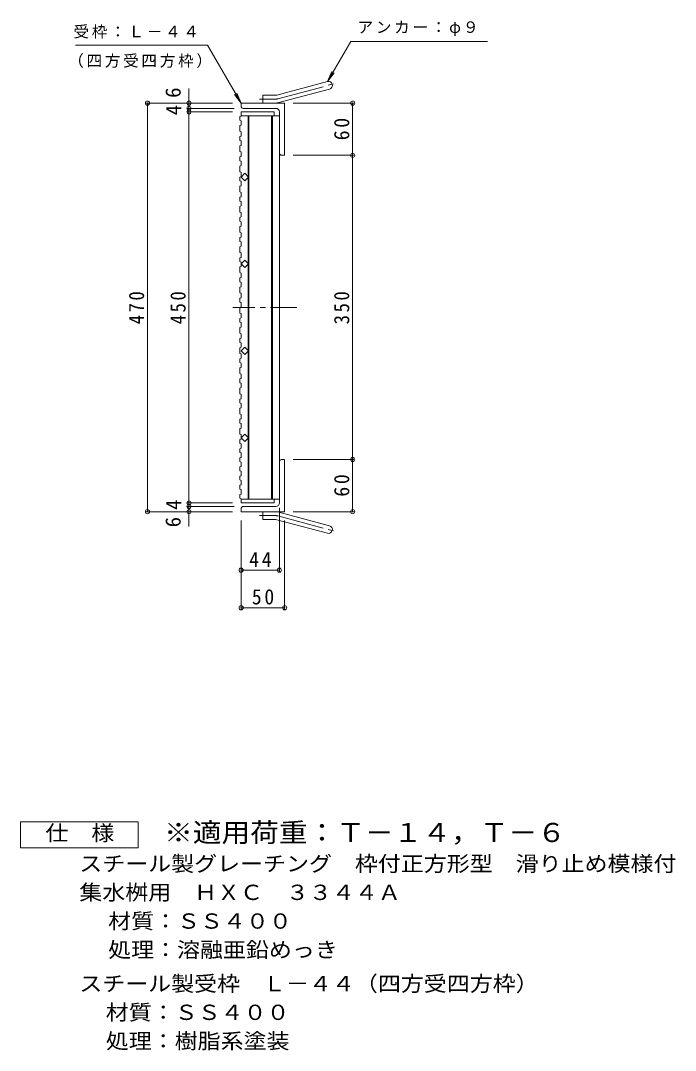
# Model space of a CAD drawing. Units: millimetres at full size, sheet at 1:6. Extents: x -778 to 1022, y -820 to 749.
# Drawn here: x 269 to 1022, y -585 to 600 of the extents above; entities that cross this region are included whole.
import ezdxf
from ezdxf.enums import TextEntityAlignment as Align

# ---------------------------------------------------------------- set-up
doc = ezdxf.new("R2010")
doc.units = ezdxf.units.MM
doc.header["$LTSCALE"] = 6
doc.header["$PDMODE"] = 32
doc.header["$PDSIZE"] = 4.8
doc.linetypes.add('CHAIN1', pattern=[8, 5, -1, 1, -1])
doc.linetypes.add('CHAIN2', pattern=[12, 9, -1, 1, -1])
for name, color, linetype, lineweight in [('B-1_ピット', 2, 'Continuous', 9), ('B-2_蓋', 3, 'Continuous', 9), ('B-4_寸法', 7, 'Continuous', 9), ('B-5_仕様文', 7, 'Continuous', 9), ('F-0_F-0ﾚｲﾔ', 2, 'Continuous', 9)]:
    doc.layers.add(name, color=color, linetype=linetype, lineweight=lineweight)
doc.layers.add('F-5_F-5ﾚｲﾔ', color=2, linetype='Continuous')
doc.styles.add('ＭＳ ゴシック', font='')
doc.styles.get('ＭＳ ゴシック').set_extended_font_data('MS Gothic')

msp = doc.modelspace()

# ---------------------------------------------------------------- linework, layer by layer
at = {"layer": 'B-1_ピット'}
for p, q in [((563.842, 514.481), (622.033, 530.073)), ((566.171, 505.787), (624.362, 521.38)), ((547.697, 505.174), (547.697, 514.174)), ((561.513, 514.174), (547.697, 514.174)), ((522.697, 501.674), (522.697, 505.174)), ((572.698, 505.174), (522.697, 505.174)), ((562.698, 499.174), (525.198, 499.174)), ((572.698, 505.174), (572.698, 445.174)), ((566.698, 495.174), (566.698, 448.673)), ((569.197, 445.174), (572.698, 445.174)), ((569.197, 95.173), (572.698, 95.173)), ((572.698, 95.173), (572.698, 35.174)), ((566.698, 45.174), (566.698, 93.674)), ((522.697, 38.673), (522.697, 35.174)), ((562.698, 41.174), (525.198, 41.174)), ((572.698, 35.174), (522.697, 35.174)), ((547.697, 35.174), (547.697, 26.173)), ((561.513, 26.173), (547.697, 26.173)), ((563.842, 25.867), (622.033, 10.275)), ((566.171, 34.56), (624.362, 18.968))]:
    msp.add_line(p, q, dxfattribs=at)
at = {"layer": 'B-1_ピット', "linetype": 'CHAIN2'}
for p, q in [((565.007, 510.134), (630.173, 527.595)), ((561.513, 509.674), (543.893, 509.674)), ((561.513, 30.674), (543.893, 30.674)), ((565.007, 30.214), (630.173, 12.753))]:
    msp.add_line(p, q, dxfattribs=at)
at = {"layer": 'B-1_ピット'}
for centre, radius, start, end in [((623.198, 525.726), 4.5, 285.00014, 104.99991), ((561.513, 523.174), 9, 270, 285.00002), ((525.198, 501.674), 2.5, 180, 270), ((561.513, 523.174), 18, 270, 285), ((562.698, 495.174), 4, 0, 90), ((569.197, 447.674), 2.5, 180, 270), ((569.197, 92.673), 2.5, 90, 180), ((525.198, 38.673), 2.5, 90, 180), ((562.698, 45.174), 4, 270, 0), ((561.513, 17.174), 18, 75, 90), ((561.513, 17.174), 9, 74.99998, 90), ((623.198, 14.622), 4.5, 255.00009, 74.99986)]:
    msp.add_arc(centre, radius, start, end, dxfattribs=at)
at = {"layer": 'B-1_ピット', "linetype": 'CHAIN2'}
for centre, start, end in [((561.513, 523.174), 270, 284.99995), ((561.513, 17.174), 75.00005, 90)]:
    msp.add_arc(centre, 13.5, start, end, dxfattribs=at)
at = {"layer": 'B-2_蓋'}
for p, q in [((521.197, 489.819), (522.697, 490.33)), ((522.697, 495.174), (560.698, 495.174)), ((522.697, 495.174), (522.697, 490.33)), ((522.697, 490.674), (566.698, 490.674)), ((530.698, 490.674), (530.698, 420.659)), ((531.697, 490.674), (531.697, 49.674)), ((557.697, 490.674), (557.697, 49.674)), ((558.697, 490.674), (558.697, 49.674)), ((560.698, 495.174), (560.698, 490.674)), ((566.698, 490.674), (566.698, 49.674)), ((521.197, 479.275), (522.697, 479.787)), ((521.197, 466.592), (522.697, 467.104)), ((522.697, 472.217), (522.697, 467.104)), ((521.197, 456.049), (522.697, 456.56)), ((521.197, 443.366), (522.697, 443.877)), ((522.697, 448.99), (522.697, 443.877)), ((521.197, 432.822), (522.697, 433.334)), ((521.197, 420.14), (522.697, 420.651)), ((522.697, 425.764), (522.697, 420.651)), ((526.94, 424.417), (522.697, 420.174)), ((522.697, 420.174), (526.94, 415.932)), ((522.697, 415.221), (522.697, 410.107)), ((526.94, 424.417), (531.183, 420.174)), ((531.183, 420.174), (526.94, 415.932)), ((530.698, 419.658), (530.698, 320.659)), ((521.197, 409.596), (522.697, 410.107)), ((521.197, 396.913), (522.697, 397.425)), ((522.697, 402.538), (522.697, 397.425)), ((522.697, 391.994), (522.697, 386.881)), ((521.197, 386.37), (522.697, 386.881)), ((522.697, 379.311), (522.697, 374.198)), ((521.197, 373.687), (522.697, 374.198)), ((522.697, 368.768), (522.697, 363.655)), ((521.197, 363.143), (522.697, 363.655)), ((522.697, 356.085), (522.697, 350.972)), ((521.197, 350.46), (522.697, 350.972)), ((522.697, 345.542), (522.697, 340.428)), ((521.197, 339.917), (522.697, 340.428)), ((522.697, 332.858), (522.697, 327.745)), ((521.197, 327.234), (522.697, 327.745)), ((526.94, 324.417), (522.697, 320.174)), ((522.697, 322.315), (522.697, 317.202)), ((522.697, 320.174), (526.94, 315.932)), ((526.94, 324.417), (531.183, 320.174)), ((531.183, 320.174), (526.94, 315.932)), ((521.197, 316.691), (522.697, 317.202)), ((522.697, 309.632), (522.697, 304.519)), ((530.698, 220.659), (530.698, 319.747)), ((521.197, 304.007), (522.697, 304.519)), ((522.697, 299.089), (522.697, 293.976)), ((521.197, 293.464), (522.697, 293.976)), ((522.697, 286.405), (522.697, 281.292)), ((521.197, 280.781), (522.697, 281.292)), ((522.697, 275.862), (522.697, 270.749)), ((521.197, 270.238), (522.697, 270.749)), ((522.697, 263.179), (522.697, 258.066)), ((521.197, 257.554), (522.697, 258.066)), ((522.697, 252.636), (522.697, 247.523)), ((521.197, 247.011), (522.697, 247.523)), ((522.697, 239.953), (522.697, 234.839)), ((521.197, 234.328), (522.697, 234.839)), ((522.697, 229.409), (522.697, 224.296)), ((521.197, 223.785), (522.697, 224.296)), ((522.697, 220.174), (526.94, 224.417)), ((526.94, 215.932), (522.697, 220.174)), ((531.183, 220.174), (526.94, 224.417)), ((526.94, 215.932), (531.183, 220.174)), ((530.698, 120.659), (530.698, 219.689)), ((521.197, 211.102), (522.697, 211.613)), ((522.697, 206.183), (522.697, 201.07)), ((521.197, 200.558), (522.697, 201.07)), ((522.697, 193.5), (522.697, 188.387)), ((521.197, 187.875), (522.697, 188.387)), ((521.197, 177.332), (522.697, 177.843)), ((522.697, 182.957), (522.697, 177.843)), ((521.197, 164.649), (522.697, 165.16)), ((521.197, 154.106), (522.697, 154.617)), ((522.697, 159.73), (522.697, 154.617)), ((522.697, 147.047), (522.697, 141.934)), ((521.197, 141.422), (522.697, 141.934)), ((521.197, 130.879), (522.697, 131.391)), ((522.697, 136.504), (522.697, 131.391)), ((521.197, 118.196), (522.697, 118.707)), ((522.697, 120.174), (526.94, 124.416)), ((526.94, 115.931), (522.697, 120.174)), ((531.183, 120.174), (526.94, 124.416)), ((526.94, 115.931), (531.183, 120.174)), ((530.698, 49.674), (530.698, 119.689)), ((521.197, 107.653), (522.697, 108.164)), ((522.697, 113.277), (522.697, 108.164)), ((521.197, 97.109), (522.697, 97.621)), ((521.197, 86.566), (522.697, 87.078)), ((521.197, 76.023), (522.697, 76.534)), ((521.197, 65.479), (522.697, 65.991)), ((521.197, 54.936), (522.697, 55.448)), ((522.697, 49.674), (566.698, 49.674)), ((560.698, 45.174), (560.698, 49.674)), ((522.697, 45.174), (560.698, 45.174))]:
    msp.add_line(p, q, dxfattribs=at)
at = {"layer": 'B-2_蓋', "linetype": 'CHAIN1'}
msp.add_line((586.634, 270.174), (513.211, 270.174), dxfattribs=at)
at = {"layer": 'B-2_蓋'}
for points in [[(521.197, 489.819), (521.197, 485.411), (522.697, 484.9), (522.697, 479.787)], [(521.197, 479.275), (521.197, 472.728), (522.697, 472.217)], [(521.197, 466.592), (521.197, 462.185), (522.697, 461.673), (522.697, 456.56)], [(521.197, 456.049), (521.197, 449.502), (522.697, 448.99)], [(521.197, 443.366), (521.197, 438.958), (522.697, 438.447), (522.697, 433.334)], [(521.197, 432.822), (521.197, 426.275), (522.697, 425.764)], [(521.197, 420.14), (521.197, 415.732), (522.697, 415.221)], [(521.197, 409.596), (521.197, 403.049), (522.697, 402.538)], [(521.197, 396.913), (521.197, 392.506), (522.697, 391.994)], [(521.197, 386.37), (521.197, 379.822), (522.697, 379.311)], [(521.197, 373.687), (521.197, 369.279), (522.697, 368.768)], [(521.197, 363.143), (521.197, 356.596), (522.697, 356.085)], [(521.197, 350.46), (521.197, 346.053), (522.697, 345.542)], [(521.197, 339.917), (521.197, 333.37), (522.697, 332.858)], [(521.197, 327.234), (521.197, 322.826), (522.697, 322.315)], [(521.197, 316.691), (521.197, 310.143), (522.697, 309.632)], [(521.197, 304.007), (521.197, 299.6), (522.697, 299.089)], [(521.197, 293.464), (521.197, 286.917), (522.697, 286.405)], [(521.197, 280.781), (521.197, 276.374), (522.697, 275.862)], [(521.197, 270.238), (521.197, 263.69), (522.697, 263.179)], [(521.197, 257.554), (521.197, 253.147), (522.697, 252.636)], [(521.197, 247.011), (521.197, 240.464), (522.697, 239.953)], [(521.197, 234.328), (521.197, 229.921), (522.697, 229.409)], [(521.197, 223.785), (521.197, 217.237), (522.697, 216.726), (522.697, 211.613)], [(521.197, 211.102), (521.197, 206.694), (522.697, 206.183)], [(521.197, 200.558), (521.197, 194.011), (522.697, 193.5)], [(521.197, 187.875), (521.197, 183.468), (522.697, 182.957)], [(521.197, 177.332), (521.197, 170.785), (522.697, 170.273), (522.697, 165.16)], [(521.197, 164.649), (521.197, 160.241), (522.697, 159.73)], [(521.197, 154.106), (521.197, 147.558), (522.697, 147.047)], [(521.197, 141.422), (521.197, 137.015), (522.697, 136.504)], [(521.197, 130.879), (521.197, 124.332), (522.697, 123.82), (522.697, 118.707)], [(521.197, 118.196), (521.197, 113.789), (522.697, 113.277)], [(521.197, 107.653), (521.197, 103.245), (522.697, 102.734), (522.697, 97.621)], [(521.197, 97.109), (521.197, 92.702), (522.697, 92.191), (522.697, 87.078)], [(521.197, 86.566), (521.197, 82.159), (522.697, 81.647), (522.697, 76.534)], [(521.197, 76.023), (521.197, 71.615), (522.697, 71.104), (522.697, 65.991)], [(521.197, 65.479), (521.197, 61.072), (522.697, 60.561), (522.697, 55.448)], [(521.197, 54.936), (521.197, 50.529), (522.697, 50.018), (522.697, 45.174)]]:
    msp.add_lwpolyline(points, dxfattribs=at)
at = {"layer": 'B-4_寸法'}
for p, q in [((462.697, 505.174), (462.697, 522.174)), ((413.506, 505.174), (512.697, 505.174)), ((415.006, 505.174), (415.006, 35.174)), ((461.197, 499.174), (514.697, 499.174)), ((462.697, 505.174), (462.697, 499.174)), ((462.697, 499.174), (462.697, 495.174)), ((652.402, 505.174), (582.698, 505.174)), ((650.902, 505.174), (650.902, 445.174)), ((461.197, 495.174), (512.697, 495.174)), ((462.697, 495.174), (462.697, 45.174)), ((652.402, 445.174), (582.698, 445.174)), ((650.902, 445.174), (650.902, 95.173)), ((652.402, 95.173), (582.698, 95.173)), ((650.902, 95.173), (650.902, 35.174)), ((461.197, 45.174), (512.697, 45.174)), ((461.197, 41.174), (514.697, 41.174)), ((462.697, 45.174), (462.697, 41.174)), ((462.697, 41.174), (462.697, 35.174)), ((566.698, -33.617), (566.698, 39.674)), ((413.506, 35.174), (512.697, 35.174)), ((462.697, 35.174), (462.697, 18.174)), ((522.697, -76.869), (522.697, 25.174)), ((572.698, -76.869), (572.698, 25.174)), ((652.402, 35.174), (582.698, 35.174)), ((522.697, -32.117), (566.698, -32.117)), ((522.697, -75.369), (572.698, -75.369))]:
    msp.add_line(p, q, dxfattribs=at)
for p in [(415.006, 505.174), (462.697, 505.174), (462.697, 499.174), (650.902, 505.174), (462.697, 495.174), (650.902, 445.174), (650.902, 95.173), (462.697, 45.174), (415.006, 35.174), (462.697, 41.174), (462.697, 35.174), (650.902, 35.174), (522.697, -32.117), (566.698, -32.117), (522.697, -75.369), (572.698, -75.369)]:
    msp.add_point(p, dxfattribs=at)
at = {"layer": 'B-5_仕様文'}
for p, q in [((332.265, 571.848), (484.203, 571.848)), ((522.697, 505.174), (484.203, 571.848)), ((622.033, 530.073), (626.816, 541.621)), ((622.033, 530.073), (629.643, 539.99)), ((522.697, 505.174), (515.088, 515.091)), ((522.697, 505.174), (517.914, 516.722))]:
    msp.add_line(p, q, dxfattribs=at)
msp.add_lwpolyline([(622.033, 530.073), (648.678, 576.223), (805.804, 576.223)], dxfattribs=at)
at = {"layer": 'F-0_F-0ﾚｲﾔ'}
msp.add_lwpolyline([(269.147, -351.517), (269.147, -321.517), (404.146, -321.517), (404.146, -351.517)], close=True, dxfattribs=at)

# ---------------------------------------------------------------- texts
at = {"layer": 'B-4_寸法', "color": 2, "style": 'ＭＳ ゴシック'}
for s, p in [('6', (458.446, 511.174)), ('4', (459.097, 491.174)), ('4', (459.097, 37.174)), ('6', (458.429, 17.174))]:
    msp.add_text(s, height=17.6, rotation=90, dxfattribs=at).set_placement(p, align=Align.BOTTOM_LEFT)
at = {"layer": 'B-4_寸法', "color": 2, "char_height": 17.6, "attachment_point": 7, "rotation": 90, "style": 'ＭＳ ゴシック'}
for s, insert in [('\\T1.27;\\W0.95;60', (647.302, 462.424)), ('\\T1.27;\\W0.9;470', (411.406, 250.674)), ('\\T1.27;\\W0.9;450', (459.097, 250.674)), ('\\T1.27;\\W0.9;350', (647.302, 250.674)), ('\\T1.27;\\W0.95;60', (647.302, 52.423))]:
    msp.add_mtext(s, dxfattribs=dict(at, insert=insert))
at = {"layer": 'B-4_寸法', "color": 2, "char_height": 17.6, "attachment_point": 7, "style": 'ＭＳ ゴシック'}
for s, insert in [('\\T1.27;\\W0.95;44', (531.948, -28.517)), ('\\T1.27;\\W0.95;50', (534.948, -71.769))]:
    msp.add_mtext(s, dxfattribs=dict(at, insert=insert))
at = {"layer": 'B-5_仕様文', "char_height": 13.2, "attachment_point": 7, "style": 'ＭＳ ゴシック'}
for s, insert in [('\\T1.17;受枠：Ｌ－４４', (329.876, 579.425)), ('\\T1.17;アンカー：φ９', (656.513, 582.359)), ('\\T1.17;（四方受四方枠）', (323.771, 545.602))]:
    msp.add_mtext(s, dxfattribs=dict(at, insert=insert))
at = {"layer": 'F-0_F-0ﾚｲﾔ', "style": 'ＭＳ ゴシック', "width": 1.1}
for s, p in [('仕\u3000様', (297.647, -348.517)), ('スチール製グレーチング\u3000枠付正方形型\u3000滑り止め模様付', (336.647, -383.869)), ('集水桝用\u3000ＨＸＣ\u3000３３４４Ａ', (336.647, -416.87)), ('材質：ＳＳ４００', (369.774, -449.868)), ('処理：溶融亜鉛めっき', (369.774, -482.869)), ('スチール製受枠\u3000Ｌ－４４（四方受四方枠）', (336.647, -521.869)), ('材質：ＳＳ４００', (367.074, -554.869)), ('処理：樹脂系塗装', (367.074, -587.869))]:
    msp.add_text(s, height=17.6, dxfattribs=at).set_placement(p, align=Align.BOTTOM_LEFT)
at = {"layer": 'F-5_F-5ﾚｲﾔ', "color": 3, "style": 'ＭＳ ゴシック', "width": 1.1}
msp.add_text('※適用荷重：Ｔ－１４，Ｔ－６', height=21.99, dxfattribs=at).set_placement((434.146, -351.517), align=Align.BOTTOM_LEFT)

doc.saveas('drawing.dxf')
